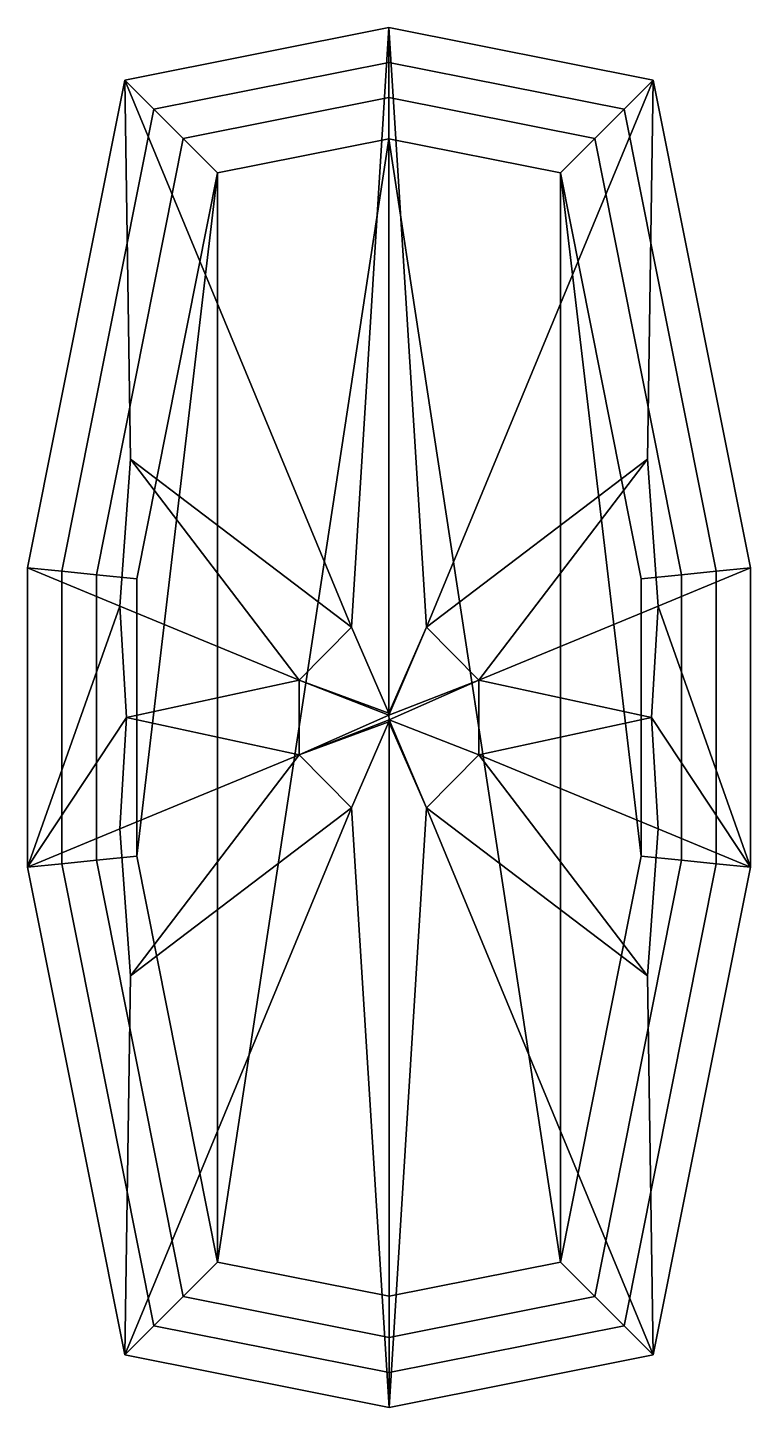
# Model space of a CAD drawing. Extents: x 0.57 to 1.55, y -0.94 to 0.94.
import ezdxf

# ---------------------------------------------------------------- set-up
doc = ezdxf.new("R2010")
doc.units = 0
doc.layers.add('Cube99', color=15, linetype='CONTINUOUS')

msp = doc.modelspace()

# ---------------------------------------------------------------- linework, layer by layer
at = {"layer": 'Cube99', "color": 0}
for points in [[(0.698753, 0.870065, -0.121841), (1.00811, 0.123212, -0.86119), (1.059145, 0.941751, -0.12184)], [(0.698753, 0.870065, -0.105377), (0.698753, 0.870065, -0.121841), (1.059145, 0.941751, -0.12184), (1.059145, 0.941751, -0.105377)], [(0.698753, 0.870065, -0.105377), (1.059145, 0.941751, -0.105377), (1.059145, 0.894214, -0.058753), (0.738405, 0.830414, -0.058752)], [(1.110183, 0.123212, -0.86119), (1.059145, 0.941751, -0.12184), (1.00811, 0.123212, -0.86119), (1.059145, 0.005735, -0.967302)], [(1.059145, 0.941751, -0.105377), (1.059145, 0.941751, -0.12184), (1.419539, 0.870064, -0.121841), (1.419539, 0.870064, -0.105377)], [(1.419539, 0.870064, -0.121841), (1.059145, 0.941751, -0.12184), (1.110183, 0.123212, -0.86119)], [(1.379889, 0.830414, -0.058753), (1.059145, 0.894214, -0.058753), (1.059145, 0.941751, -0.105377), (1.419539, 0.870064, -0.105377)], [(1.059145, 0.84615, -0.025745), (0.778493, 0.790325, -0.025745), (0.738405, 0.830414, -0.058752), (1.059145, 0.894214, -0.058753)], [(1.339799, 0.790325, -0.025745), (1.059145, 0.84615, -0.025745), (1.059145, 0.894214, -0.058753), (1.379889, 0.830414, -0.058753)], [(0.566295, 0.204147, -0.121837), (0.691945, 0.1521, -0.619652), (0.70654, 0.352606, -0.527091), (0.698753, 0.870065, -0.121841)], [(0.566295, 0.204147, -0.105377), (0.566295, 0.204147, -0.121837), (0.698753, 0.870065, -0.121841), (0.698753, 0.870065, -0.105377)], [(0.61292, 0.199555, -0.058753), (0.566295, 0.204147, -0.105377), (0.698753, 0.870065, -0.105377), (0.738405, 0.830414, -0.058752)], [(1.00811, 0.123212, -0.86119), (0.698753, 0.870065, -0.121841), (0.70654, 0.352606, -0.527091)], [(1.411754, 0.352608, -0.527088), (1.419539, 0.870064, -0.121841), (1.110183, 0.123212, -0.86119)], [(1.379889, 0.830414, -0.058753), (1.419539, 0.870064, -0.105377), (1.551998, 0.204146, -0.105377), (1.505372, 0.199554, -0.058752)], [(1.42635, 0.152101, -0.61965), (1.551998, 0.204146, -0.121842), (1.419539, 0.870064, -0.121841), (1.411754, 0.352608, -0.527088)], [(1.419539, 0.870064, -0.105377), (1.419539, 0.870064, -0.121841), (1.551998, 0.204146, -0.121842), (1.551998, 0.204146, -0.105377)], [(0.738405, 0.830414, -0.058752), (0.778493, 0.790325, -0.025745), (0.660059, 0.194913, -0.025746), (0.61292, 0.199555, -0.058753)], [(0.825445, 0.743373), (0.778493, 0.790325, -0.025745), (1.059145, 0.84615, -0.025745), (1.059145, 0.789859)], [(1.059145, 0.789859), (1.059145, 0.84615, -0.025745), (1.339799, 0.790325, -0.025745), (1.292847, 0.743373)], [(1.505372, 0.199554, -0.058752), (1.458235, 0.194912, -0.025746), (1.339799, 0.790325, -0.025745), (1.379889, 0.830414, -0.058753)], [(0.71527, 0.189475), (0.660059, 0.194913, -0.025746), (0.778493, 0.790325, -0.025745), (0.825445, 0.743373)], [(1.059145, 0.789859), (0.825446, -0.743372), (0.825445, 0.743373)], [(1.059147, -0.789858), (0.825446, -0.743372), (1.059145, 0.789859)], [(1.292848, -0.743372), (1.059147, -0.789858), (1.059145, 0.789859)], [(1.292847, 0.743373), (1.292848, -0.743372), (1.059145, 0.789859)], [(1.292847, 0.743373), (1.339799, 0.790325, -0.025745), (1.458235, 0.194912, -0.025746), (1.403024, 0.189475)], [(0.825445, 0.743373), (0.71527, -0.189474), (0.71527, 0.189475)], [(0.825446, -0.743372), (0.71527, -0.189474), (0.825445, 0.743373)], [(1.403024, -0.189474), (1.292848, -0.743372), (1.292847, 0.743373)], [(1.403024, 0.189475), (1.403024, -0.189474), (1.292847, 0.743373)], [(0.70654, 0.352606, -0.527091), (0.691945, 0.1521, -0.619652), (0.936531, 0.050789, -0.861781)], [(1.00811, 0.123212, -0.86119), (0.70654, 0.352606, -0.527091), (0.936531, 0.050789, -0.861781)], [(1.411754, 0.352608, -0.527088), (1.110183, 0.123212, -0.86119), (1.181757, 0.050787, -0.861786)], [(1.181757, 0.050787, -0.861786), (1.42635, 0.152101, -0.61965), (1.411754, 0.352608, -0.527088)], [(0.566295, 0.204147, -0.121837), (0.566296, -0.204146, -0.121839), (0.691945, 0.1521, -0.619652)], [(0.566296, -0.204146, -0.105377), (0.566296, -0.204146, -0.121839), (0.566295, 0.204147, -0.121837), (0.566295, 0.204147, -0.105377)], [(0.612921, -0.199553, -0.058752), (0.566296, -0.204146, -0.105377), (0.566295, 0.204147, -0.105377), (0.61292, 0.199555, -0.058753)], [(0.612921, -0.199553, -0.058752), (0.61292, 0.199555, -0.058753), (0.660059, 0.194913, -0.025746), (0.660059, -0.194911, -0.025746)], [(0.71527, -0.189474), (0.660059, -0.194911, -0.025746), (0.660059, 0.194913, -0.025746), (0.71527, 0.189475)], [(1.403024, 0.189475), (1.458235, 0.194912, -0.025746), (1.458234, -0.194911, -0.025745), (1.403024, -0.189474)], [(1.551998, 0.204146, -0.121842), (1.42635, 0.152101, -0.61965), (1.551998, -0.204145, -0.12184)], [(1.505372, 0.199554, -0.058752), (1.505374, -0.199553, -0.058753), (1.458234, -0.194911, -0.025745), (1.458235, 0.194912, -0.025746)], [(1.505372, 0.199554, -0.058752), (1.551998, 0.204146, -0.105377), (1.551998, -0.204145, -0.105377), (1.505374, -0.199553, -0.058753)], [(1.551998, 0.204146, -0.105377), (1.551998, 0.204146, -0.121842), (1.551998, -0.204145, -0.12184), (1.551998, -0.204145, -0.105377)], [(0.691945, 0.1521, -0.619652), (0.566296, -0.204146, -0.121839), (0.70108, 0, -0.655677)], [(0.70108, 0, -0.655677), (0.936531, 0.050789, -0.861781), (0.691945, 0.1521, -0.619652)], [(1.181757, 0.050787, -0.861786), (1.417215, 0, -0.655676), (1.42635, 0.152101, -0.61965)], [(1.42635, 0.152101, -0.61965), (1.417215, 0, -0.655676), (1.551998, -0.204145, -0.12184)], [(1.059145, 0.005735, -0.967302), (1.00811, 0.123212, -0.86119), (0.936531, 0.050789, -0.861781)], [(1.110183, 0.123212, -0.86119), (1.059145, 0.005735, -0.967302), (1.059146, 0.002988, -0.969031)], [(1.181757, 0.050787, -0.861786), (1.110183, 0.123212, -0.86119), (1.059146, 0.002988, -0.969031)], [(0.936531, 0.050789, -0.861781), (0.70108, 0, -0.655677), (0.93652, -0.050793, -0.86177)], [(1.059146, 0.002988, -0.969031), (0.936531, 0.050789, -0.861781), (0.93652, -0.050793, -0.86177)], [(1.059146, 0.002988, -0.969031), (1.059145, 0.005735, -0.967302), (0.936531, 0.050789, -0.861781)], [(1.181757, 0.050787, -0.861786), (1.059146, 0.002988, -0.969031), (1.059147, -0.002988, -0.96903)], [(1.181767, -0.050791, -0.861776), (1.181757, 0.050787, -0.861786), (1.059147, -0.002988, -0.96903)], [(1.417215, 0, -0.655676), (1.181757, 0.050787, -0.861786), (1.181767, -0.050791, -0.861776)], [(0.70108, 0, -0.655677), (0.566296, -0.204146, -0.121839), (0.691945, -0.1521, -0.619652)], [(0.93652, -0.050793, -0.86177), (0.70108, 0, -0.655677), (0.691945, -0.1521, -0.619652)], [(1.059147, -0.002988, -0.96903), (1.059146, 0.002988, -0.969031), (0.93652, -0.050793, -0.86177)], [(1.417215, 0, -0.655676), (1.181767, -0.050791, -0.861776), (1.42635, -0.1521, -0.619651)], [(1.417215, 0, -0.655676), (1.42635, -0.1521, -0.619651), (1.551998, -0.204145, -0.12184)], [(1.059147, -0.002988, -0.96903), (0.93652, -0.050793, -0.86177), (1.059145, -0.005737, -0.9673)], [(1.059145, -0.005737, -0.9673), (0.93652, -0.050793, -0.86177), (1.008102, -0.123233, -0.861169)], [(1.059147, -0.94175, -0.121841), (1.110191, -0.123233, -0.86117), (1.059145, -0.005737, -0.9673), (1.008102, -0.123233, -0.861169)], [(1.110191, -0.123233, -0.86117), (1.059147, -0.002988, -0.96903), (1.059145, -0.005737, -0.9673)], [(1.181767, -0.050791, -0.861776), (1.059147, -0.002988, -0.96903), (1.110191, -0.123233, -0.86117)], [(0.93652, -0.050793, -0.86177), (0.691945, -0.1521, -0.619652), (0.706541, -0.352606, -0.527091)], [(1.008102, -0.123233, -0.861169), (0.93652, -0.050793, -0.86177), (0.706541, -0.352606, -0.527091)], [(1.411754, -0.352607, -0.527089), (1.181767, -0.050791, -0.861776), (1.110191, -0.123233, -0.86117)], [(1.411754, -0.352607, -0.527089), (1.42635, -0.1521, -0.619651), (1.181767, -0.050791, -0.861776)], [(0.698755, -0.870063, -0.121842), (1.059147, -0.94175, -0.121841), (1.008102, -0.123233, -0.861169)], [(0.706541, -0.352606, -0.527091), (0.698755, -0.870063, -0.121842), (1.008102, -0.123233, -0.861169)], [(1.419539, -0.870063, -0.121841), (1.110191, -0.123233, -0.86117), (1.059147, -0.94175, -0.121841)], [(1.110191, -0.123233, -0.86117), (1.419539, -0.870063, -0.121841), (1.411754, -0.352607, -0.527089)], [(0.691945, -0.1521, -0.619652), (0.566296, -0.204146, -0.121839), (0.698755, -0.870063, -0.121842), (0.706541, -0.352606, -0.527091)], [(1.551998, -0.204145, -0.12184), (1.42635, -0.1521, -0.619651), (1.411754, -0.352607, -0.527089), (1.419539, -0.870063, -0.121841)], [(0.738406, -0.830412, -0.058752), (0.698755, -0.870063, -0.105377), (0.566296, -0.204146, -0.105377), (0.612921, -0.199553, -0.058752)], [(0.698755, -0.870063, -0.105377), (0.698755, -0.870063, -0.121842), (0.566296, -0.204146, -0.121839), (0.566296, -0.204146, -0.105377)], [(0.612921, -0.199553, -0.058752), (0.660059, -0.194911, -0.025746), (0.778494, -0.790324, -0.025745), (0.738406, -0.830412, -0.058752)], [(0.825446, -0.743372), (0.778494, -0.790324, -0.025745), (0.660059, -0.194911, -0.025746), (0.71527, -0.189474)], [(1.403024, -0.189474), (1.458234, -0.194911, -0.025745), (1.339799, -0.790323, -0.025745), (1.292848, -0.743372)], [(1.379888, -0.830412, -0.058752), (1.339799, -0.790323, -0.025745), (1.458234, -0.194911, -0.025745), (1.505374, -0.199553, -0.058753)], [(1.505374, -0.199553, -0.058753), (1.551998, -0.204145, -0.105377), (1.419539, -0.870063, -0.105377), (1.379888, -0.830412, -0.058752)], [(1.551998, -0.204145, -0.105377), (1.551998, -0.204145, -0.12184), (1.419539, -0.870063, -0.121841), (1.419539, -0.870063, -0.105377)], [(1.059147, -0.789858), (1.059147, -0.846148, -0.025745), (0.778494, -0.790324, -0.025745), (0.825446, -0.743372)], [(1.292848, -0.743372), (1.339799, -0.790323, -0.025745), (1.059147, -0.846148, -0.025745), (1.059147, -0.789858)], [(0.778494, -0.790324, -0.025745), (1.059147, -0.846148, -0.025745), (1.059147, -0.894211, -0.058752), (0.738406, -0.830412, -0.058752)], [(1.059147, -0.846148, -0.025745), (1.339799, -0.790323, -0.025745), (1.379888, -0.830412, -0.058752), (1.059147, -0.894211, -0.058752)], [(1.059147, -0.94175, -0.105377), (0.698755, -0.870063, -0.105377), (0.738406, -0.830412, -0.058752), (1.059147, -0.894211, -0.058752)], [(1.059147, -0.94175, -0.105377), (1.059147, -0.894211, -0.058752), (1.379888, -0.830412, -0.058752), (1.419539, -0.870063, -0.105377)], [(1.059147, -0.94175, -0.105377), (1.059147, -0.94175, -0.121841), (0.698755, -0.870063, -0.121842), (0.698755, -0.870063, -0.105377)], [(1.419539, -0.870063, -0.105377), (1.419539, -0.870063, -0.121841), (1.059147, -0.94175, -0.121841), (1.059147, -0.94175, -0.105377)]]:
    msp.add_3dface(points, dxfattribs=at)

doc.saveas('drawing.dxf')
